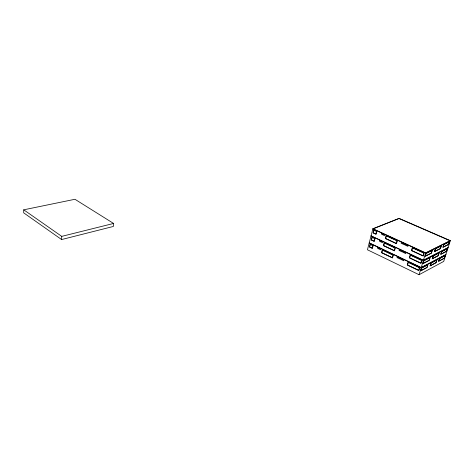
<?xml version="1.0" encoding="UTF-8"?>
<svg xmlns="http://www.w3.org/2000/svg" width="474" height="474" viewBox="0 0 474 474"><rect width="100%" height="100%" fill="white"/><g stroke="black" fill="none" stroke-linecap="round" stroke-linejoin="round"><path stroke-width="0.71" d="M23.736 209.816L23.7 212.856L61.614 239.548L113.363 226.453L113.588 223.455L74.957 199.276L23.736 209.816L61.739 236.372L113.588 223.455M61.614 239.548L61.739 236.372M372.902 228.741L367.445 249.786L419.057 274.724L443.717 261.411L450.3 240.626L399.173 218.401L372.902 228.741L425.64 252.891L450.3 240.626M450.235 240.822L425.581 253.098L372.848 228.942L399.173 218.401M419.057 274.724L425.64 252.891M445.827 254.745L421.167 267.727L369.193 243.038M445.892 254.55L421.226 267.526L369.246 242.842M448.084 247.624L423.424 260.25L371.065 235.827M448.025 247.819L423.359 260.451L371.012 236.022M399.126 218.591L449.565 240.525M370.176 244.063L369.406 247.007L372.404 248.447L373.18 245.491L370.176 244.063M373.802 229.884L373.02 232.894L376.06 234.298L376.854 231.282L373.802 229.884M372.043 237.047L371.272 240.028L374.288 241.45L375.07 238.463L372.043 237.047M373.992 230.21L373.316 232.811L375.864 233.99L376.552 231.383L373.992 230.21M370.36 244.388L369.696 246.936L372.214 248.139L372.884 245.585L370.36 244.388M372.232 237.373L371.563 239.951L374.093 241.142L374.774 238.564L372.232 237.373M377.796 247.653L377.618 248.335L380.527 249.721L380.711 249.04L377.796 247.653M379.692 240.591L379.508 241.284L382.441 242.652L382.625 241.965L379.692 240.591M381.736 233.552L381.552 234.245L384.503 235.608L384.692 234.908L381.736 233.552M382.287 249.762L381.493 252.713L392.508 257.992L393.337 255.018L382.287 249.762M384.195 242.688L383.395 245.662L394.486 250.888L395.328 247.884L384.195 242.688M386.126 235.537L385.315 238.546L396.489 243.713L397.336 240.679L386.126 235.537M382.536 250.13L381.86 252.642L392.336 257.655L393.035 255.131L382.536 250.13M384.45 243.055L383.762 245.591L394.315 250.556L395.026 248.003L384.45 243.055M386.381 235.91L385.688 238.469L396.311 243.375L397.034 240.798L386.381 235.91M397.212 256.902L397.016 257.589L400.05 259.035L400.246 258.342L397.212 256.902M399.226 249.751L399.031 250.45L402.088 251.878L402.284 251.179L399.226 249.751M401.265 242.522L401.069 243.227L404.144 244.643L404.346 243.932L401.265 242.522M400.862 258.62L400.66 259.314L403.718 260.771L403.919 260.078L400.862 258.62M402.906 251.451L402.704 252.15L405.785 253.59L405.987 252.891L402.906 251.451M404.968 244.205L404.766 244.916L407.871 246.338L408.073 245.627L404.968 244.205M408.096 262.039L407.225 265.043L418.856 270.613L419.763 267.591L408.096 262.039M410.194 254.834L409.311 257.868L421.031 263.384L421.949 260.321L410.194 254.834M412.315 247.552L411.42 250.616L423.223 256.073L424.153 252.98L412.315 247.552M408.357 262.418L407.616 264.978L418.672 270.269L419.443 267.697L408.357 262.418M410.46 255.213L409.708 257.797L420.847 263.034L421.623 260.433L410.46 255.213M412.576 247.932L411.817 250.539L423.039 255.723L423.827 253.098L412.576 247.932M421.635 267.893L420.722 270.921L427.05 267.543L427.963 264.557L421.635 267.893M423.827 260.635L422.903 263.686L429.237 260.404L430.161 257.382L423.827 260.635M426.043 253.294L425.113 256.381L431.441 253.187L432.377 250.136L426.043 253.294M421.747 268.023L420.971 270.601L426.985 267.395L427.761 264.853L421.747 268.023M423.94 260.765L423.158 263.366L429.171 260.25L429.959 257.678L423.94 260.765M426.156 253.436L425.362 256.061L431.381 253.027L432.175 250.432L426.156 253.436M430.919 263.011L430.007 265.979L436.068 262.744L436.987 259.811L430.919 263.011M433.112 255.877L432.193 258.875L438.254 255.729L439.179 252.766L433.112 255.877M435.333 248.672L434.397 251.706L440.464 248.643L441.395 245.645L435.333 248.672M431.026 263.141L430.25 265.665L436.009 262.596L436.791 260.096L431.026 263.141M433.218 256.013L432.436 258.567L438.195 255.575L438.983 253.051L433.218 256.013M435.434 248.809L434.64 251.392L440.405 248.483L441.199 245.935L435.434 248.809M439.38 258.514L438.462 261.435L444.292 258.324L445.204 255.439L439.38 258.514M441.572 251.498L440.648 254.449L446.478 251.421L447.397 248.506L441.572 251.498M443.788 244.412L442.858 247.392L448.682 244.454L449.613 241.509L443.788 244.412M439.481 258.644L438.699 261.127L444.239 258.176L445.015 255.717L439.481 258.644M441.673 251.635L440.885 254.141L446.425 251.273L447.207 248.791L441.673 251.635M443.883 244.554L443.095 247.09L448.629 244.3L449.423 241.793L443.883 244.554"/></g></svg>
